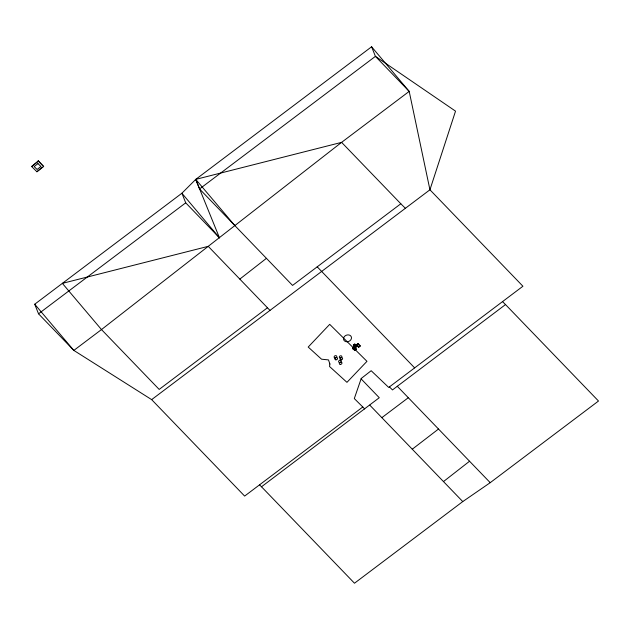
<?xml version="1.0" encoding="UTF-8"?>
<svg xmlns="http://www.w3.org/2000/svg" width="630" height="630" viewBox="0 0 630 630"><rect width="100%" height="100%" fill="white"/><g stroke="black" fill="none" stroke-linecap="round" stroke-linejoin="round"><path stroke-width="0.94" d="M352.477 348.209L353.682 346.941L355.981 348.626L356.265 349.327L354.942 350.493L352.477 348.209L354.942 350.493M352.761 348.91L353.958 347.642L353.682 346.941M354.666 349.792L355.981 348.626M34.721 304.219L73.836 350.414L101.485 329.569L341.602 142.356L409.193 91.389L371.606 46.777L195.741 179.385L181.897 193.237L34.721 304.219L38.532 313.803L73.836 350.414L151.649 399.625L244.637 496.078L362.786 406.988L364.691 408.965M38.241 160.902L31.65 166.533L36.918 171.762L43.659 166.509L38.241 160.902L43.659 166.509M31.65 166.533L38.391 161.272M42.013 167.304L36.918 171.762M239.817 279.098L266.435 258.339M259.544 484.84L261.497 486.777L379.276 397.719L361.1 378.858M261.497 486.777L354.485 583.222L462.766 501.582L490.219 482.674L598.5 401.026L505.512 304.573L392.482 389.923L389.434 386.899M438.504 429.03L412.272 449.206M443.473 481.572L469.555 461.239M356.596 344.626L357.998 343.539L359.911 345.46L360.187 346.161L358.722 347.295L356.596 344.626L358.722 347.295M356.871 345.327L358.281 344.24L357.998 343.539M358.439 346.594L359.911 345.46M405.381 208.302L400.822 203.773L292.548 285.421L199.553 188.969L375.425 56.361L455.529 111.14L429.936 189.787L151.649 399.625M38.532 313.803L185.716 202.828L181.897 193.237L219.484 237.857L195.741 179.385L341.602 142.356L400.822 203.773M267.451 307.763L159.177 389.411L101.485 329.569L62.37 283.366L208.231 246.338L269.986 310.393M381.851 417.659L408.311 397.711M353.343 345.059L354.761 344.027L356.596 346.035L356.871 346.736L355.383 347.815L353.343 345.059L355.383 347.815M353.619 345.76L355.036 344.728L354.761 344.027M355.107 347.114L356.596 346.035M353.958 347.642L356.265 349.327M502.527 301.62L505.512 304.573M362.786 406.988L354.304 398.577L361.242 378.457L371.172 370.716L388.718 387.434L522.924 286.24L429.936 189.787L409.193 91.389L375.425 56.361L371.606 46.777M358.281 344.24L360.187 346.161M317.213 266.829L414.642 367.889M397.231 386.221L490.219 482.674M185.716 202.828L219.484 237.857M369.779 405.129L462.766 501.582M355.036 344.728L356.871 346.736M234.856 225.579L195.741 179.385L199.553 188.969M343.626 338.05L343.539 338.948A4.064 3.323 -21.7 0 0 346.65 341.751L347.681 341.704A4.064 3.323 -21.7 0 0 351.477 337.995A4.064 3.323 -21.7 0 0 348.02 334.884A4.064 3.323 -21.7 0 0 343.626 338.05M329.892 363.982L329.545 366.495L346.957 382.339L366.967 361.329L329.71 324.348L308.196 347.051L321.544 359.202L328.482 359.895L329.892 363.982M37.965 163.603L34.17 166.564L37.091 169.47L40.895 166.509L37.965 163.603M341.043 359.84A1.323 1.079 -21.7 0 0 342.555 358.242A1.323 1.079 -21.7 0 0 340.365 358.092A1.323 1.079 -21.7 0 0 341.043 359.84M340.318 358.013A1.323 1.079 -21.7 0 0 341.83 356.415A1.323 1.079 -21.7 0 0 339.641 356.265A1.323 1.079 -21.7 0 0 340.318 358.013M335.829 359.817A1.394 1.142 -21.7 0 0 337.515 358.202A1.394 1.142 -21.7 0 0 335.247 357.927A1.394 1.142 -21.7 0 0 335.829 359.817M335.105 357.99A1.394 1.142 -21.7 0 0 336.79 356.375A1.394 1.142 -21.7 0 0 334.514 356.1A1.394 1.142 -21.7 0 0 335.105 357.99M340.145 364.337A1.362 1.118 -21.7 0 0 341.956 362.896A1.362 1.118 -21.7 0 0 339.806 362.423A1.362 1.118 -21.7 0 0 340.145 364.337M339.42 362.518A1.362 1.118 -21.7 0 0 341.232 361.069A1.362 1.118 -21.7 0 0 339.082 360.596A1.362 1.118 -21.7 0 0 339.42 362.518"/></g></svg>
